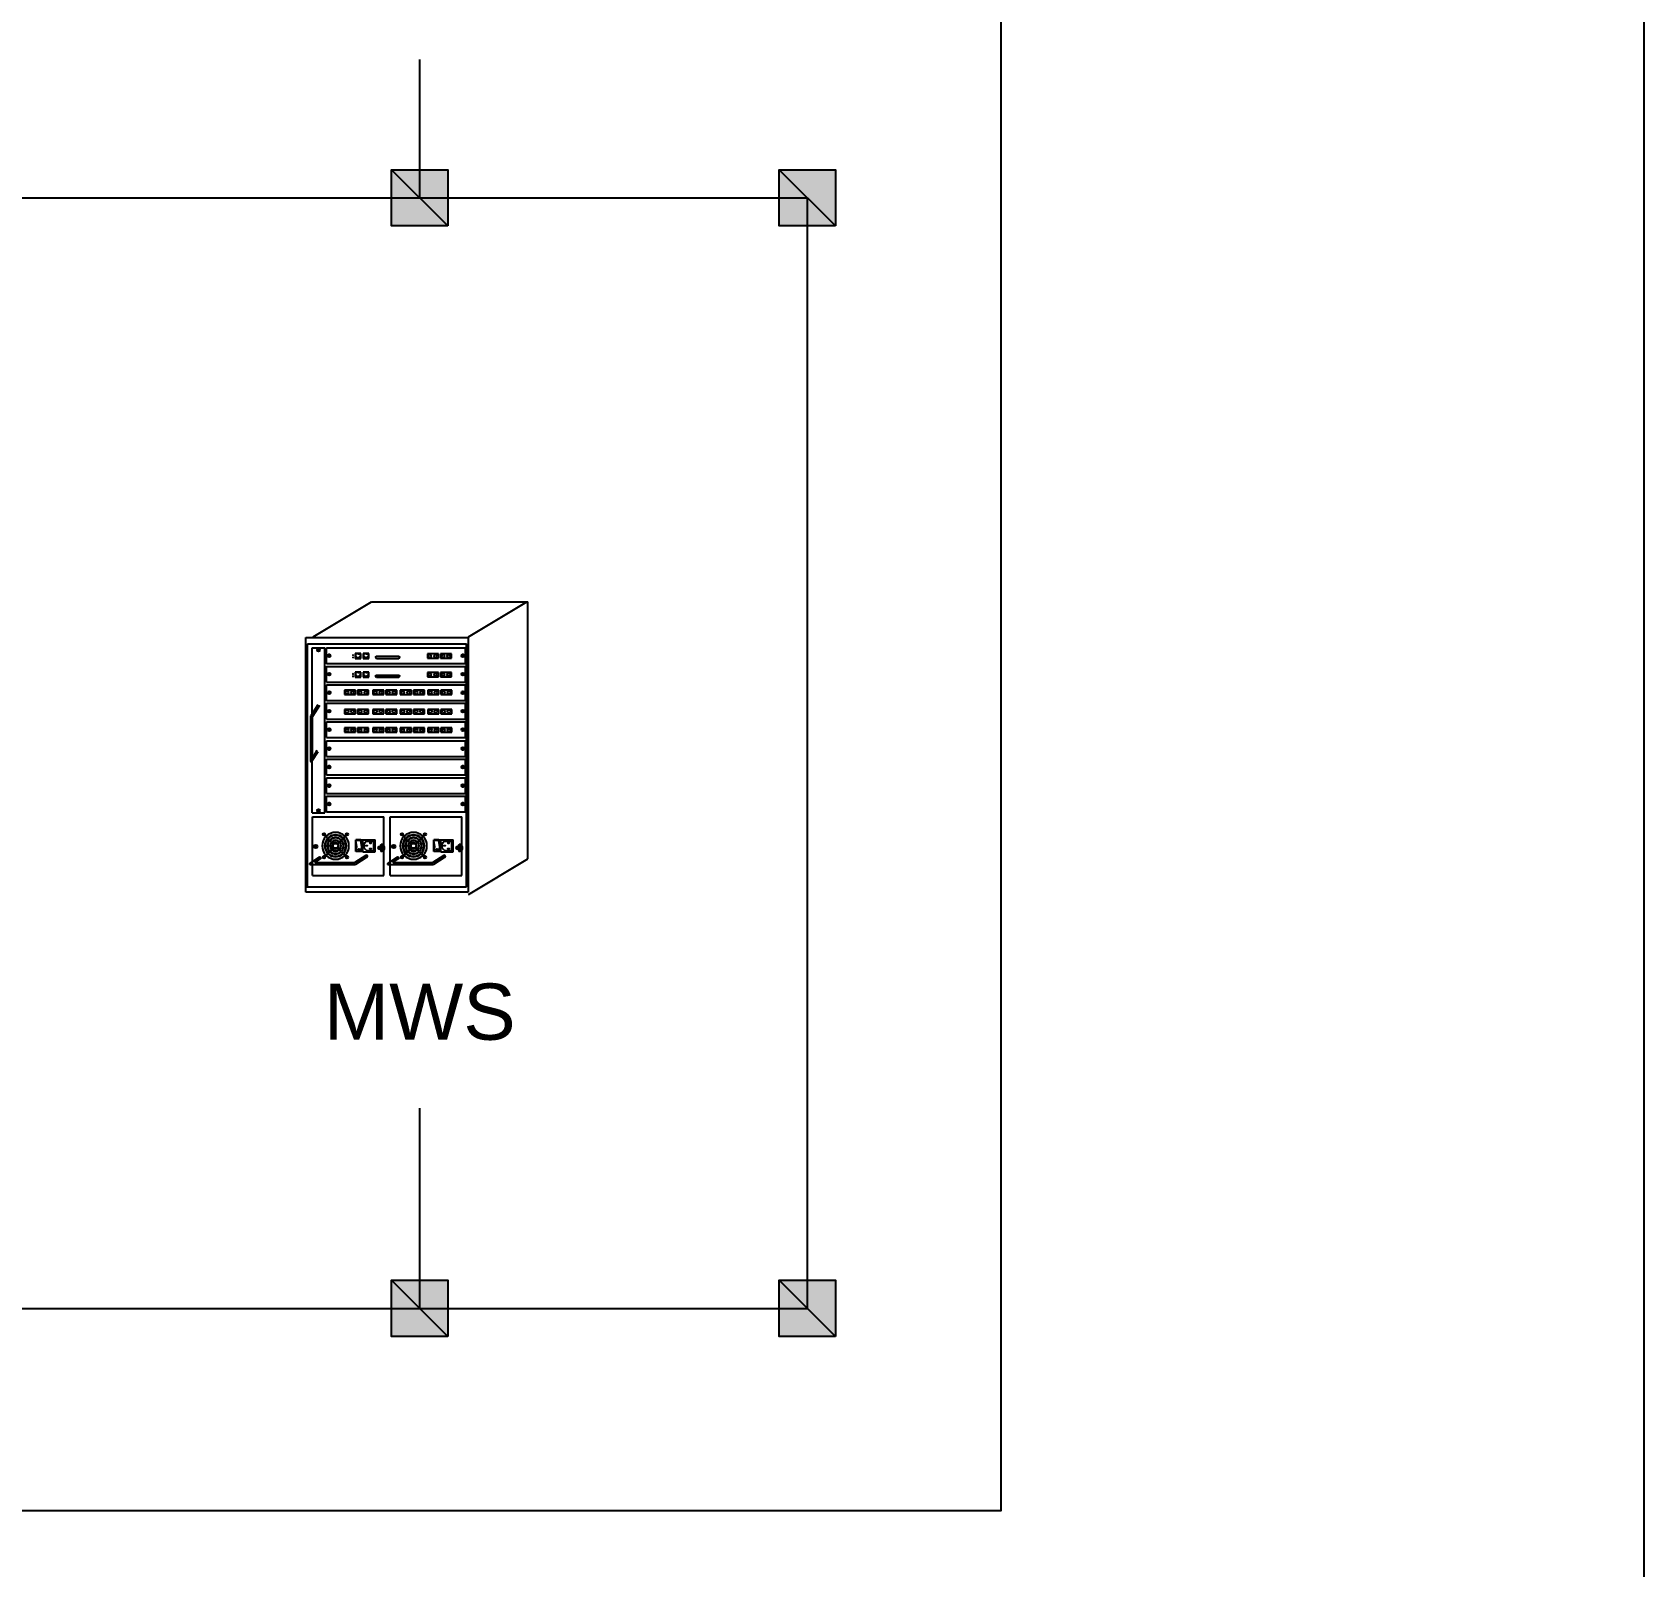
# Model space of a CAD drawing. Header units: millimetres. Extents: x 31 to 2374, y 557 to 2119.
# Drawn here: x 1943.6 to 2373.6, y 1391.3 to 1800.9 of the extents above; entities that cross this region are included whole.
import ezdxf

# ---------------------------------------------------------------- set-up
doc = ezdxf.new("R2010")
doc.units = ezdxf.units.MM
doc.header["$LTSCALE"] = 10
for name, color, linetype in [('TI-RAIL-GUID', 3, 'Continuous'), ('TT-SYMB', 4, 'Continuous'), ('TT-TEXT', 3, 'Continuous'), ('TX-PAPR', 2, 'Continuous')]:
    doc.layers.add(name, color=color, linetype=linetype)
doc.styles.get("Standard").update_dxf_attribs({"font": 'arial.ttf'})

# ---------------------------------------------------------------- blocks, each defined once
blk = doc.blocks.new('네모')
at = {"layer": 'TI-RAIL-GUID'}
blk.add_hatch(color=256, dxfattribs=at).paths.add_polyline_path([(24119.06, -1739.64), (24134.06, -1739.64), (24134.06, -1724.64), (24119.06, -1724.64)])
blk.add_lwpolyline([(24119.06, -1739.64), (24134.06, -1739.64), (24134.06, -1724.64), (24119.06, -1724.64)], close=True, dxfattribs=at)
at = {"layer": 'TI-RAIL-GUID', "flags": 128}
blk.add_lwpolyline([(24119.06, -1739.64), (24134.06, -1724.64)], dxfattribs=at)

msp = doc.modelspace()

# ---------------------------------------------------------------- linework, layer by layer
at = {"layer": 'TI-RAIL-GUID'}
msp.add_lwpolyline([(202.13, 1406.33), (2202.13, 1406.33), (2202.13, 1976.33), (202.13, 1976.33)], close=True, dxfattribs=at)
at = {"layer": 'TI-RAIL-GUID', "flags": 128}
for points in [[(1603.59, 1793.66), (1603.59, 1756.72), (2150.45, 1756.72)], [(2047, 1756.72), (2047, 1793.66)], [(1603.59, 1513.75), (1603.59, 1460.31), (2150.45, 1460.31), (2150.45, 1756.72)], [(2047, 1460.31), (2047, 1513.75)]]:
    msp.add_lwpolyline(points, dxfattribs=at)
at = {"layer": 'TT-SYMB'}
for p, q in [((2018.59, 1639.56), (2034.17, 1648.92)), ((2034.17, 1648.92), (2075.87, 1648.92)), ((2059.99, 1639.56), (2075.57, 1648.92)), ((2075.87, 1580.3), (2075.87, 1648.92)), ((2016.58, 1639.35), (2059.94, 1639.35)), ((2016.58, 1571.37), (2016.58, 1639.35)), ((2059.94, 1639.35), (2059.94, 1571.37)), ((2016.61, 1572.81), (2016.61, 1637.97)), ((2017.1, 1637.67), (2059.52, 1637.67)), ((2017.1, 1572.81), (2017.1, 1637.67)), ((2018.3, 1592.59), (2018.3, 1636.63)), ((2018.3, 1636.63), (2021.67, 1636.63)), ((2019.61, 1636.07), (2019.95, 1636.07)), ((2019.61, 1635.97), (2019.95, 1635.97)), ((2019.95, 1636.4), (2019.95, 1636.07)), ((2019.95, 1635.97), (2019.95, 1635.63)), ((2020.05, 1636.4), (2020.05, 1636.07)), ((2020.05, 1636.07), (2020.39, 1636.07)), ((2020.05, 1635.97), (2020.39, 1635.97)), ((2020.05, 1635.97), (2020.05, 1635.63)), ((2021.67, 1592.59), (2021.67, 1636.63)), ((2022.14, 1632.38), (2022.14, 1636.63)), ((2022.14, 1636.62), (2059.25, 1636.62)), ((2022.55, 1634.29), (2022.79, 1634.52)), ((2022.62, 1634.22), (2022.86, 1634.45)), ((2022.78, 1634.52), (2023.1, 1634.83)), ((2022.85, 1634.45), (2023.17, 1634.76)), ((2031.32, 1635.09), (2029.77, 1635.09)), ((2029.77, 1635.09), (2029.77, 1633.78)), ((2030.54, 1634.98), (2029.89, 1634.98)), ((2029.89, 1634.98), (2029.89, 1634.18)), ((2029.89, 1634.18), (2030.25, 1634.18)), ((2030.25, 1634.18), (2030.25, 1634.05)), ((2030.54, 1634.98), (2031.2, 1634.98)), ((2030.83, 1634.18), (2030.83, 1634.05)), ((2031.2, 1634.18), (2030.83, 1634.18)), ((2031.2, 1634.98), (2031.2, 1634.18)), ((2031.32, 1633.78), (2031.32, 1635.09)), ((2033.47, 1635.09), (2031.92, 1635.09)), ((2031.92, 1635.09), (2031.92, 1633.78)), ((2032.69, 1634.98), (2032.04, 1634.98)), ((2032.04, 1634.98), (2032.04, 1634.18)), ((2032.04, 1634.18), (2032.41, 1634.18)), ((2032.41, 1634.18), (2032.41, 1634.05)), ((2032.69, 1634.98), (2033.35, 1634.98)), ((2032.98, 1634.18), (2032.98, 1634.05)), ((2033.35, 1634.18), (2032.98, 1634.18)), ((2033.35, 1634.98), (2033.35, 1634.18)), ((2033.47, 1633.78), (2033.47, 1635.09)), ((2035.3, 1634.17), (2035.31, 1634.25)), ((2035.31, 1634.09), (2035.3, 1634.17)), ((2035.31, 1634.25), (2035.32, 1634.3)), ((2035.42, 1633.76), (2035.31, 1634.09)), ((2035.32, 1634.3), (2035.34, 1634.34)), ((2035.34, 1634.34), (2035.4, 1634.36)), ((2035.4, 1634.36), (2041.49, 1634.36)), ((2041.57, 1634.17), (2041.46, 1633.78)), ((2041.49, 1634.36), (2041.54, 1634.32)), ((2041.54, 1634.32), (2041.56, 1634.31)), ((2041.56, 1634.31), (2041.57, 1634.25)), ((2041.57, 1634.25), (2041.57, 1634.17)), ((2051.99, 1635.02), (2049.04, 1635.02)), ((2049.04, 1635.02), (2049.04, 1633.87)), ((2051.99, 1633.87), (2051.99, 1635.02)), ((2055.53, 1635.02), (2052.58, 1635.02)), ((2052.58, 1635.02), (2052.58, 1633.87)), ((2055.53, 1633.87), (2055.53, 1635.02)), ((2058.53, 1634.45), (2058.22, 1634.76)), ((2058.6, 1634.52), (2058.29, 1634.83)), ((2058.77, 1634.22), (2058.53, 1634.45)), ((2058.84, 1634.29), (2058.6, 1634.52)), ((2059.25, 1632.42), (2059.25, 1636.62)), ((2059.52, 1572.81), (2059.52, 1637.67)), ((2022.14, 1632.42), (2059.25, 1632.42)), ((2022.14, 1627.45), (2022.14, 1631.69)), ((2022.14, 1631.68), (2059.25, 1631.68)), ((2022.78, 1629.58), (2023.1, 1629.9)), ((2022.85, 1629.51), (2023.17, 1629.83)), ((2029.77, 1633.78), (2031.32, 1633.78)), ((2031.32, 1630.1), (2029.77, 1630.1)), ((2029.77, 1630.1), (2029.77, 1628.78)), ((2030.54, 1629.99), (2029.89, 1629.99)), ((2029.89, 1629.99), (2029.89, 1629.19)), ((2030.25, 1634.05), (2030.39, 1634.05)), ((2030.39, 1634.05), (2030.39, 1633.9)), ((2030.39, 1633.9), (2030.54, 1633.9)), ((2030.7, 1633.9), (2030.54, 1633.9)), ((2030.54, 1629.99), (2031.2, 1629.99)), ((2030.7, 1634.05), (2030.7, 1633.9)), ((2030.83, 1634.05), (2030.7, 1634.05)), ((2031.2, 1629.99), (2031.2, 1629.19)), ((2031.32, 1628.78), (2031.32, 1630.1)), ((2031.92, 1633.78), (2033.47, 1633.78)), ((2033.47, 1630.1), (2031.92, 1630.1)), ((2031.92, 1630.1), (2031.92, 1628.78)), ((2032.04, 1629.99), (2032.04, 1629.19)), ((2032.69, 1629.99), (2032.04, 1629.99)), ((2032.41, 1634.05), (2032.54, 1634.05)), ((2032.54, 1634.05), (2032.54, 1633.9)), ((2032.54, 1633.9), (2032.69, 1633.9)), ((2032.85, 1633.9), (2032.69, 1633.9)), ((2032.69, 1629.99), (2033.35, 1629.99)), ((2032.85, 1634.05), (2032.85, 1633.9)), ((2032.98, 1634.05), (2032.85, 1634.05)), ((2033.35, 1629.99), (2033.35, 1629.19)), ((2033.47, 1628.78), (2033.47, 1630.1)), ((2035.45, 1633.71), (2035.42, 1633.76)), ((2035.54, 1633.7), (2035.45, 1633.71)), ((2041.42, 1633.7), (2035.54, 1633.7)), ((2041.43, 1633.7), (2041.42, 1633.7)), ((2041.44, 1633.74), (2041.43, 1633.7)), ((2041.46, 1633.78), (2041.44, 1633.74)), ((2049.04, 1633.87), (2051.99, 1633.87)), ((2051.99, 1630.02), (2049.04, 1630.02)), ((2049.04, 1630.02), (2049.04, 1628.88)), ((2051.99, 1628.88), (2051.99, 1630.02)), ((2052.58, 1633.87), (2055.53, 1633.87)), ((2055.53, 1630.02), (2052.58, 1630.02)), ((2052.58, 1630.02), (2052.58, 1628.88)), ((2055.53, 1628.88), (2055.53, 1630.02)), ((2058.53, 1629.51), (2058.22, 1629.83)), ((2058.6, 1629.58), (2058.29, 1629.9)), ((2059.25, 1627.49), (2059.25, 1631.68)), ((2022.14, 1627.49), (2059.25, 1627.49)), ((2022.14, 1622.51), (2022.14, 1626.76)), ((2022.14, 1626.75), (2059.25, 1626.75)), ((2022.55, 1629.35), (2022.79, 1629.59)), ((2022.62, 1629.28), (2022.86, 1629.52)), ((2029.77, 1628.78), (2031.32, 1628.78)), ((2029.89, 1629.19), (2030.25, 1629.19)), ((2030.25, 1629.19), (2030.25, 1629.06)), ((2030.25, 1629.06), (2030.39, 1629.06)), ((2030.39, 1629.06), (2030.39, 1628.91)), ((2030.39, 1628.91), (2030.54, 1628.91)), ((2030.7, 1628.91), (2030.54, 1628.91)), ((2030.7, 1629.06), (2030.7, 1628.91)), ((2030.83, 1629.06), (2030.7, 1629.06)), ((2030.83, 1629.19), (2030.83, 1629.06)), ((2031.2, 1629.19), (2030.83, 1629.19)), ((2031.92, 1628.78), (2033.47, 1628.78)), ((2032.04, 1629.19), (2032.41, 1629.19)), ((2032.41, 1629.19), (2032.41, 1629.06)), ((2032.41, 1629.06), (2032.54, 1629.06)), ((2032.54, 1629.06), (2032.54, 1628.91)), ((2032.54, 1628.91), (2032.69, 1628.91)), ((2032.85, 1628.91), (2032.69, 1628.91)), ((2032.98, 1629.06), (2032.85, 1629.06)), ((2032.85, 1629.06), (2032.85, 1628.91)), ((2033.35, 1629.19), (2032.98, 1629.19)), ((2032.98, 1629.19), (2032.98, 1629.06)), ((2035.3, 1629.17), (2035.31, 1629.26)), ((2035.31, 1629.09), (2035.3, 1629.17)), ((2035.31, 1629.26), (2035.32, 1629.31)), ((2035.42, 1628.76), (2035.31, 1629.09)), ((2035.32, 1629.31), (2035.34, 1629.34)), ((2035.34, 1629.34), (2035.4, 1629.36)), ((2035.4, 1629.36), (2041.49, 1629.36)), ((2035.45, 1628.71), (2035.42, 1628.76)), ((2035.54, 1628.7), (2035.45, 1628.71)), ((2041.42, 1628.7), (2035.54, 1628.7)), ((2041.43, 1628.71), (2041.42, 1628.7)), ((2041.44, 1628.74), (2041.43, 1628.71)), ((2041.46, 1628.79), (2041.44, 1628.74)), ((2041.57, 1629.17), (2041.46, 1628.79)), ((2041.49, 1629.36), (2041.54, 1629.33)), ((2041.54, 1629.33), (2041.56, 1629.31)), ((2041.56, 1629.31), (2041.57, 1629.25)), ((2041.57, 1629.25), (2041.57, 1629.17)), ((2049.04, 1628.88), (2051.99, 1628.88)), ((2052.58, 1628.88), (2055.53, 1628.88)), ((2058.77, 1629.28), (2058.53, 1629.52)), ((2058.84, 1629.35), (2058.6, 1629.59)), ((2059.25, 1622.55), (2059.25, 1626.75)), ((2019.79, 1621.44), (2017.91, 1618.49)), ((2020.28, 1621.19), (2018.4, 1618.25)), ((2022.14, 1622.55), (2059.25, 1622.55)), ((2022.14, 1617.57), (2022.14, 1621.82)), ((2022.14, 1621.81), (2059.25, 1621.81)), ((2022.55, 1624.41), (2022.79, 1624.65)), ((2022.62, 1624.34), (2022.86, 1624.58)), ((2022.78, 1624.65), (2023.1, 1624.96)), ((2022.85, 1624.58), (2023.17, 1624.89)), ((2026.9, 1625.3), (2026.9, 1624.15)), ((2029.85, 1625.3), (2026.9, 1625.3)), ((2026.9, 1624.15), (2029.85, 1624.15)), ((2029.85, 1624.15), (2029.85, 1625.3)), ((2030.43, 1625.3), (2030.43, 1624.15)), ((2033.38, 1625.3), (2030.43, 1625.3)), ((2030.43, 1624.15), (2033.38, 1624.15)), ((2033.38, 1624.15), (2033.38, 1625.3)), ((2034.46, 1625.3), (2034.46, 1624.15)), ((2037.41, 1625.3), (2034.46, 1625.3)), ((2034.46, 1624.15), (2037.41, 1624.15)), ((2037.41, 1624.15), (2037.41, 1625.3)), ((2037.99, 1625.3), (2037.99, 1624.15)), ((2040.94, 1625.3), (2037.99, 1625.3)), ((2037.99, 1624.15), (2040.94, 1624.15)), ((2040.94, 1624.15), (2040.94, 1625.3)), ((2041.82, 1625.3), (2041.82, 1624.15)), ((2044.77, 1625.3), (2041.82, 1625.3)), ((2041.82, 1624.15), (2044.77, 1624.15)), ((2044.77, 1624.15), (2044.77, 1625.3)), ((2045.35, 1625.3), (2045.35, 1624.15)), ((2048.3, 1625.3), (2045.35, 1625.3)), ((2045.35, 1624.15), (2048.3, 1624.15)), ((2048.3, 1624.15), (2048.3, 1625.3)), ((2052.08, 1625.3), (2049.14, 1625.3)), ((2049.14, 1625.3), (2049.14, 1624.15)), ((2049.14, 1624.15), (2052.08, 1624.15)), ((2052.08, 1624.15), (2052.08, 1625.3)), ((2055.61, 1625.3), (2052.67, 1625.3)), ((2052.67, 1625.3), (2052.67, 1624.15)), ((2052.67, 1624.15), (2055.61, 1624.15)), ((2055.61, 1624.15), (2055.61, 1625.3)), ((2058.53, 1624.58), (2058.22, 1624.89)), ((2058.6, 1624.65), (2058.29, 1624.96)), ((2058.77, 1624.34), (2058.53, 1624.58)), ((2058.84, 1624.41), (2058.6, 1624.65)), ((2059.25, 1617.61), (2059.25, 1621.81)), ((2017.91, 1606.3), (2017.91, 1618.49)), ((2018.4, 1607.8), (2018.4, 1618.25)), ((2022.14, 1617.61), (2059.25, 1617.61)), ((2022.14, 1612.64), (2022.14, 1616.89)), ((2022.14, 1616.88), (2059.25, 1616.88)), ((2022.55, 1619.48), (2022.79, 1619.72)), ((2022.62, 1619.41), (2022.86, 1619.65)), ((2022.78, 1619.71), (2023.1, 1620.03)), ((2022.85, 1619.64), (2023.17, 1619.96)), ((2026.9, 1620.19), (2026.9, 1619.04)), ((2029.85, 1620.19), (2026.9, 1620.19)), ((2026.9, 1619.04), (2029.85, 1619.04)), ((2029.85, 1619.04), (2029.85, 1620.19)), ((2030.43, 1620.19), (2030.43, 1619.04)), ((2033.38, 1620.19), (2030.43, 1620.19)), ((2030.43, 1619.04), (2033.38, 1619.04)), ((2033.38, 1619.04), (2033.38, 1620.19)), ((2037.41, 1620.19), (2034.46, 1620.19)), ((2034.46, 1620.19), (2034.46, 1619.04)), ((2034.46, 1619.04), (2037.41, 1619.04)), ((2037.41, 1619.04), (2037.41, 1620.19)), ((2040.94, 1620.19), (2037.99, 1620.19)), ((2037.99, 1620.19), (2037.99, 1619.04)), ((2037.99, 1619.04), (2040.94, 1619.04)), ((2040.94, 1619.04), (2040.94, 1620.19)), ((2041.82, 1620.19), (2041.82, 1619.04)), ((2044.77, 1620.19), (2041.82, 1620.19)), ((2041.82, 1619.04), (2044.77, 1619.04)), ((2044.77, 1619.04), (2044.77, 1620.19)), ((2048.3, 1620.19), (2045.35, 1620.19)), ((2045.35, 1620.19), (2045.35, 1619.04)), ((2045.35, 1619.04), (2048.3, 1619.04)), ((2048.3, 1619.04), (2048.3, 1620.19)), ((2052.08, 1620.19), (2049.14, 1620.19)), ((2049.14, 1620.19), (2049.14, 1619.04)), ((2049.14, 1619.04), (2052.08, 1619.04)), ((2052.08, 1619.04), (2052.08, 1620.19)), ((2055.61, 1620.19), (2052.67, 1620.19)), ((2052.67, 1620.19), (2052.67, 1619.04)), ((2052.67, 1619.04), (2055.61, 1619.04)), ((2055.61, 1619.04), (2055.61, 1620.19)), ((2058.53, 1619.64), (2058.22, 1619.96)), ((2058.6, 1619.71), (2058.29, 1620.03)), ((2058.77, 1619.41), (2058.53, 1619.65)), ((2058.84, 1619.48), (2058.6, 1619.72)), ((2059.25, 1612.68), (2059.25, 1616.88)), ((2022.14, 1612.68), (2059.25, 1612.68)), ((2022.55, 1614.54), (2022.79, 1614.78)), ((2022.62, 1614.47), (2022.86, 1614.71)), ((2022.78, 1614.78), (2023.1, 1615.09)), ((2022.85, 1614.71), (2023.17, 1615.02)), ((2026.9, 1615.25), (2026.9, 1614.1)), ((2029.85, 1615.25), (2026.9, 1615.25)), ((2026.9, 1614.1), (2029.85, 1614.1)), ((2029.85, 1614.1), (2029.85, 1615.25)), ((2030.43, 1615.25), (2030.43, 1614.1)), ((2033.38, 1615.25), (2030.43, 1615.25)), ((2030.43, 1614.1), (2033.38, 1614.1)), ((2033.38, 1614.1), (2033.38, 1615.25)), ((2037.41, 1615.25), (2034.46, 1615.25)), ((2034.46, 1615.25), (2034.46, 1614.1)), ((2034.46, 1614.1), (2037.41, 1614.1)), ((2037.41, 1614.1), (2037.41, 1615.25)), ((2040.94, 1615.25), (2037.99, 1615.25)), ((2037.99, 1615.25), (2037.99, 1614.1)), ((2037.99, 1614.1), (2040.94, 1614.1)), ((2040.94, 1614.1), (2040.94, 1615.25)), ((2041.82, 1615.25), (2041.82, 1614.1)), ((2044.77, 1615.25), (2041.82, 1615.25)), ((2041.82, 1614.1), (2044.77, 1614.1)), ((2044.77, 1614.1), (2044.77, 1615.25)), ((2045.35, 1615.25), (2045.35, 1614.1)), ((2048.3, 1615.25), (2045.35, 1615.25)), ((2045.35, 1614.1), (2048.3, 1614.1)), ((2048.3, 1614.1), (2048.3, 1615.25)), ((2052.08, 1615.25), (2049.14, 1615.25)), ((2049.14, 1615.25), (2049.14, 1614.1)), ((2049.14, 1614.1), (2052.08, 1614.1)), ((2052.08, 1614.1), (2052.08, 1615.25)), ((2055.61, 1615.25), (2052.67, 1615.25)), ((2052.67, 1615.25), (2052.67, 1614.1)), ((2052.67, 1614.1), (2055.61, 1614.1)), ((2055.61, 1614.1), (2055.61, 1615.25)), ((2058.53, 1614.71), (2058.22, 1615.02)), ((2058.6, 1614.78), (2058.29, 1615.09)), ((2058.77, 1614.47), (2058.53, 1614.71)), ((2058.84, 1614.54), (2058.6, 1614.78)), ((2019.79, 1608.84), (2018.13, 1606.24)), ((2019.59, 1609.26), (2018.62, 1607.74)), ((2022.14, 1607.58), (2022.14, 1611.83)), ((2022.14, 1611.82), (2059.25, 1611.82)), ((2022.55, 1609.49), (2022.79, 1609.73)), ((2022.62, 1609.42), (2022.86, 1609.66)), ((2022.78, 1609.72), (2023.1, 1610.03)), ((2022.85, 1609.65), (2023.17, 1609.96)), ((2058.53, 1609.65), (2058.22, 1609.96)), ((2058.6, 1609.72), (2058.29, 1610.03)), ((2058.77, 1609.42), (2058.53, 1609.66)), ((2058.84, 1609.49), (2058.6, 1609.73)), ((2059.25, 1607.62), (2059.25, 1611.82)), ((2022.14, 1607.62), (2059.25, 1607.62)), ((2022.14, 1602.65), (2022.14, 1606.9)), ((2022.14, 1606.89), (2059.25, 1606.89)), ((2022.55, 1604.55), (2022.79, 1604.79)), ((2022.62, 1604.48), (2022.86, 1604.72)), ((2022.78, 1604.79), (2023.1, 1605.1)), ((2022.85, 1604.72), (2023.17, 1605.03)), ((2058.53, 1604.72), (2058.22, 1605.03)), ((2058.6, 1604.79), (2058.29, 1605.1)), ((2058.77, 1604.48), (2058.53, 1604.72)), ((2058.84, 1604.55), (2058.6, 1604.79)), ((2059.25, 1602.69), (2059.25, 1606.89)), ((2022.14, 1602.69), (2059.25, 1602.69)), ((2022.14, 1597.71), (2022.14, 1601.96)), ((2022.14, 1601.95), (2059.25, 1601.95)), ((2022.55, 1599.62), (2022.79, 1599.85)), ((2022.62, 1599.54), (2022.86, 1599.78)), ((2022.78, 1599.85), (2023.1, 1600.16)), ((2022.85, 1599.78), (2023.17, 1600.09)), ((2058.53, 1599.78), (2058.22, 1600.09)), ((2058.6, 1599.85), (2058.29, 1600.16)), ((2058.77, 1599.54), (2058.53, 1599.78)), ((2058.84, 1599.62), (2058.6, 1599.85)), ((2059.25, 1597.75), (2059.25, 1601.95)), ((2022.14, 1597.75), (2059.25, 1597.75)), ((2022.14, 1592.77), (2022.14, 1597.02)), ((2022.14, 1597.01), (2059.25, 1597.01)), ((2059.25, 1592.81), (2059.25, 1597.01)), ((2018.3, 1592.59), (2021.67, 1592.59)), ((2018.36, 1575.82), (2018.36, 1591.54)), ((2018.36, 1591.54), (2037.43, 1591.54)), ((2019.61, 1593.26), (2019.95, 1593.26)), ((2019.61, 1593.16), (2019.95, 1593.16)), ((2019.95, 1593.26), (2019.95, 1593.6)), ((2019.95, 1592.82), (2019.95, 1593.16)), ((2020.05, 1593.26), (2020.05, 1593.6)), ((2020.05, 1593.26), (2020.39, 1593.26)), ((2020.05, 1592.82), (2020.05, 1593.16)), ((2020.05, 1593.16), (2020.39, 1593.16)), ((2022.14, 1592.81), (2059.25, 1592.81)), ((2022.55, 1594.68), (2022.79, 1594.92)), ((2022.62, 1594.61), (2022.86, 1594.85)), ((2022.78, 1594.91), (2023.1, 1595.23)), ((2022.85, 1594.84), (2023.17, 1595.16)), ((2037.43, 1575.82), (2037.43, 1591.54)), ((2039.16, 1591.54), (2058.24, 1591.54)), ((2039.16, 1575.82), (2039.16, 1591.54)), ((2058.53, 1594.84), (2058.22, 1595.16)), ((2058.24, 1575.82), (2058.24, 1591.54)), ((2058.6, 1594.91), (2058.29, 1595.23)), ((2058.77, 1594.61), (2058.53, 1594.85)), ((2058.84, 1594.68), (2058.6, 1594.92)), ((2019.26, 1583.52), (2018.89, 1583.89)), ((2019.35, 1583.6), (2018.97, 1583.98)), ((2019.54, 1583.23), (2019.26, 1583.52)), ((2019.63, 1583.32), (2019.34, 1583.6)), ((2022.44, 1585.8), (2021.78, 1586.46)), ((2022.53, 1585.88), (2021.86, 1586.55)), ((2022.95, 1585.29), (2022.53, 1585.71)), ((2023.03, 1585.37), (2022.61, 1585.8)), ((2023.46, 1584.78), (2023.03, 1585.21)), ((2023.46, 1582.76), (2023.03, 1582.34)), ((2023.54, 1584.87), (2023.12, 1585.29)), ((2023.54, 1582.68), (2023.12, 1582.26)), ((2023.96, 1584.28), (2023.54, 1584.7)), ((2023.96, 1583.27), (2023.54, 1582.85)), ((2024.05, 1584.36), (2023.63, 1584.78)), ((2024.05, 1583.19), (2023.63, 1582.76)), ((2025.06, 1584.36), (2025.48, 1584.78)), ((2025.06, 1583.19), (2025.48, 1582.76)), ((2025.14, 1584.28), (2025.56, 1584.7)), ((2025.14, 1583.27), (2025.56, 1582.85)), ((2025.56, 1584.87), (2025.98, 1585.29)), ((2025.56, 1582.68), (2025.98, 1582.26)), ((2025.65, 1584.78), (2026.07, 1585.21)), ((2025.65, 1582.76), (2026.07, 1582.34)), ((2026.07, 1585.37), (2026.49, 1585.8)), ((2026.15, 1585.29), (2026.57, 1585.71)), ((2026.57, 1585.88), (2027.33, 1586.63)), ((2026.66, 1585.8), (2027.41, 1586.55)), ((2029.93, 1582.28), (2029.93, 1585.41)), ((2029.93, 1585.41), (2031.83, 1585.41)), ((2031.33, 1585.33), (2029.93, 1585.33)), ((2031.2, 1585.23), (2029.93, 1585.23)), ((2030.23, 1583.55), (2029.93, 1585.23)), ((2030.03, 1582.28), (2030.23, 1583.55)), ((2031.59, 1583.61), (2031.32, 1585.13)), ((2031.4, 1582.28), (2031.59, 1583.49)), ((2031.73, 1583.63), (2031.44, 1585.24)), ((2031.54, 1582.28), (2031.73, 1583.47)), ((2031.83, 1585.41), (2035.12, 1585.41)), ((2031.83, 1582.19), (2031.83, 1585.41)), ((2032.18, 1583.24), (2032.18, 1584.36)), ((2032.25, 1584.52), (2032.71, 1584.98)), ((2032.71, 1582.62), (2032.25, 1583.07)), ((2032.65, 1583.76), (2032.65, 1583.84)), ((2032.66, 1583.85), (2033, 1583.85)), ((2033, 1583.75), (2032.66, 1583.75)), ((2032.88, 1585.05), (2034.53, 1585.05)), ((2032.88, 1582.55), (2034.53, 1582.55)), ((2033.02, 1583.84), (2033.02, 1583.76)), ((2033.68, 1584.6), (2033.68, 1584.52)), ((2033.68, 1582.99), (2033.68, 1583.08)), ((2034.03, 1584.62), (2033.69, 1584.62)), ((2033.69, 1584.51), (2034.03, 1584.51)), ((2033.69, 1583.09), (2034.03, 1583.09)), ((2034.03, 1582.98), (2033.69, 1582.98)), ((2034.05, 1584.52), (2034.05, 1584.6)), ((2034.05, 1583.08), (2034.05, 1582.99)), ((2034.77, 1582.79), (2034.77, 1584.81)), ((2035.12, 1582.19), (2035.12, 1585.41)), ((2036.42, 1583.15), (2036.04, 1583.52)), ((2036.5, 1583.23), (2036.13, 1583.61)), ((2036.7, 1582.87), (2036.41, 1583.15)), ((2036.78, 1582.95), (2036.5, 1583.24)), ((2036.61, 1583.9), (2036.76, 1584.15)), ((2036.61, 1583.66), (2036.61, 1583.9)), ((2036.61, 1582.82), (2036.61, 1582.57)), ((2036.61, 1582.57), (2036.65, 1582.28)), ((2040.07, 1583.52), (2039.69, 1583.89)), ((2040.15, 1583.6), (2039.78, 1583.98)), ((2040.35, 1583.23), (2040.06, 1583.52)), ((2040.44, 1583.32), (2040.15, 1583.6)), ((2043.25, 1585.8), (2042.59, 1586.46)), ((2043.34, 1585.88), (2042.67, 1586.55)), ((2043.76, 1585.29), (2043.34, 1585.71)), ((2043.84, 1585.37), (2043.42, 1585.8)), ((2044.26, 1584.78), (2043.84, 1585.21)), ((2044.26, 1582.76), (2043.84, 1582.34)), ((2044.35, 1584.87), (2043.93, 1585.29)), ((2044.35, 1582.68), (2043.93, 1582.26)), ((2044.77, 1584.28), (2044.35, 1584.7)), ((2044.77, 1583.27), (2044.35, 1582.85)), ((2044.85, 1584.36), (2044.43, 1584.78)), ((2044.85, 1583.19), (2044.43, 1582.76)), ((2045.86, 1584.36), (2046.29, 1584.78)), ((2045.86, 1583.19), (2046.29, 1582.76)), ((2045.95, 1584.28), (2046.37, 1584.7)), ((2045.95, 1583.27), (2046.37, 1582.85)), ((2046.37, 1584.87), (2046.79, 1585.29)), ((2046.37, 1582.68), (2046.79, 1582.26)), ((2046.45, 1584.78), (2046.88, 1585.21)), ((2046.45, 1582.76), (2046.88, 1582.34)), ((2046.88, 1585.37), (2047.3, 1585.8)), ((2046.96, 1585.29), (2047.38, 1585.71)), ((2047.38, 1585.88), (2048.13, 1586.63)), ((2047.47, 1585.8), (2048.22, 1586.55)), ((2050.74, 1585.41), (2052.63, 1585.41)), ((2050.74, 1582.28), (2050.74, 1585.41)), ((2052.13, 1585.33), (2050.74, 1585.33)), ((2052.01, 1585.23), (2050.74, 1585.23)), ((2051.04, 1583.55), (2050.74, 1585.23)), ((2050.84, 1582.28), (2051.04, 1583.55)), ((2052.4, 1583.61), (2052.12, 1585.13)), ((2052.21, 1582.28), (2052.4, 1583.49)), ((2052.54, 1583.63), (2052.25, 1585.24)), ((2052.35, 1582.28), (2052.54, 1583.47)), ((2052.63, 1585.41), (2055.93, 1585.41)), ((2052.63, 1582.19), (2052.63, 1585.41)), ((2052.99, 1583.24), (2052.99, 1584.36)), ((2053.06, 1584.52), (2053.52, 1584.98)), ((2053.52, 1582.62), (2053.06, 1583.07)), ((2053.46, 1583.76), (2053.46, 1583.84)), ((2053.47, 1583.85), (2053.81, 1583.85)), ((2053.81, 1583.75), (2053.47, 1583.75)), ((2053.69, 1585.05), (2055.33, 1585.05)), ((2053.69, 1582.55), (2055.33, 1582.55)), ((2053.82, 1583.84), (2053.82, 1583.76)), ((2054.49, 1584.6), (2054.49, 1584.52)), ((2054.49, 1582.99), (2054.49, 1583.08)), ((2054.84, 1584.62), (2054.5, 1584.62)), ((2054.5, 1584.51), (2054.84, 1584.51)), ((2054.5, 1583.09), (2054.84, 1583.09)), ((2054.84, 1582.98), (2054.5, 1582.98)), ((2054.85, 1584.52), (2054.85, 1584.6)), ((2054.85, 1583.08), (2054.85, 1582.99)), ((2055.57, 1582.79), (2055.57, 1584.81)), ((2055.93, 1582.19), (2055.93, 1585.41)), ((2057.22, 1583.15), (2056.85, 1583.52)), ((2057.31, 1583.23), (2056.93, 1583.61)), ((2057.51, 1582.87), (2057.22, 1583.15)), ((2057.59, 1582.95), (2057.3, 1583.24)), ((2057.41, 1583.9), (2057.56, 1584.15)), ((2057.41, 1583.66), (2057.41, 1583.9)), ((2057.41, 1582.82), (2057.41, 1582.57)), ((2057.41, 1582.57), (2057.46, 1582.28)), ((2020.26, 1580.7), (2017.66, 1579.04)), ((2017.73, 1578.82), (2029.91, 1578.82)), ((2020.68, 1580.5), (2019.16, 1579.53)), ((2019.22, 1579.31), (2029.67, 1579.31)), ((2022.44, 1581.75), (2021.69, 1581)), ((2022.53, 1581.67), (2021.78, 1580.91)), ((2022.95, 1582.26), (2022.53, 1581.84)), ((2023.03, 1582.17), (2022.61, 1581.75)), ((2026.07, 1582.17), (2026.49, 1581.75)), ((2026.15, 1582.26), (2026.57, 1581.84)), ((2026.57, 1581.67), (2027.33, 1580.91)), ((2026.66, 1581.75), (2027.41, 1580.99)), ((2032.61, 1581.19), (2029.67, 1579.31)), ((2032.86, 1580.7), (2029.91, 1578.82)), ((2031.82, 1582.28), (2029.93, 1582.28)), ((2031.83, 1582.19), (2035.12, 1582.19)), ((2041.07, 1580.7), (2038.47, 1579.04)), ((2038.53, 1578.82), (2050.72, 1578.82)), ((2041.49, 1580.5), (2039.96, 1579.53)), ((2040.03, 1579.31), (2050.48, 1579.31)), ((2043.25, 1581.75), (2042.5, 1581)), ((2043.34, 1581.67), (2042.58, 1580.91)), ((2043.76, 1582.26), (2043.34, 1581.84)), ((2043.84, 1582.17), (2043.42, 1581.75)), ((2046.88, 1582.17), (2047.3, 1581.75)), ((2046.96, 1582.26), (2047.38, 1581.84)), ((2047.38, 1581.67), (2048.14, 1580.91)), ((2047.47, 1581.75), (2048.22, 1580.99)), ((2053.42, 1581.19), (2050.48, 1579.31)), ((2053.67, 1580.7), (2050.72, 1578.82)), ((2052.63, 1582.28), (2050.74, 1582.28)), ((2052.63, 1582.19), (2055.93, 1582.19)), ((2059.99, 1570.78), (2075.87, 1580.3)), ((2018.36, 1575.82), (2037.43, 1575.82)), ((2039.16, 1575.82), (2058.24, 1575.82)), ((2059.94, 1571.37), (2016.58, 1571.37)), ((2016.61, 1572.81), (2059.52, 1572.81))]:
    msp.add_line(p, q, dxfattribs=at)
for centre, radius in [((2020, 1636.02), 0.387), ((2022.86, 1634.52), 0.387), ((2049.74, 1634.41), 0.387), ((2051.19, 1634.41), 0.387), ((2053.28, 1634.41), 0.387), ((2054.73, 1634.41), 0.387), ((2058.53, 1634.52), 0.387), ((2022.86, 1629.59), 0.387), ((2049.74, 1629.41), 0.387), ((2051.19, 1629.41), 0.387), ((2053.28, 1629.41), 0.387), ((2054.73, 1629.41), 0.387), ((2058.53, 1629.59), 0.387), ((2022.86, 1624.65), 0.387), ((2027.6, 1624.68), 0.387), ((2029.06, 1624.68), 0.387), ((2031.13, 1624.68), 0.387), ((2032.59, 1624.68), 0.387), ((2035.16, 1624.68), 0.387), ((2036.62, 1624.68), 0.387), ((2038.69, 1624.68), 0.387), ((2040.15, 1624.68), 0.387), ((2042.52, 1624.68), 0.387), ((2043.98, 1624.68), 0.387), ((2046.05, 1624.68), 0.387), ((2047.51, 1624.68), 0.387), ((2049.84, 1624.68), 0.387), ((2051.29, 1624.68), 0.387), ((2053.37, 1624.68), 0.387), ((2054.82, 1624.68), 0.387), ((2058.53, 1624.65), 0.387), ((2022.86, 1619.72), 0.387), ((2027.6, 1619.58), 0.387), ((2029.06, 1619.58), 0.387), ((2031.13, 1619.58), 0.387), ((2032.59, 1619.58), 0.387), ((2035.16, 1619.58), 0.387), ((2036.62, 1619.58), 0.387), ((2038.69, 1619.58), 0.387), ((2040.15, 1619.58), 0.387), ((2042.52, 1619.58), 0.387), ((2043.98, 1619.58), 0.387), ((2046.05, 1619.58), 0.387), ((2047.51, 1619.58), 0.387), ((2049.84, 1619.58), 0.387), ((2051.29, 1619.58), 0.387), ((2053.37, 1619.58), 0.387), ((2054.82, 1619.58), 0.387), ((2058.53, 1619.72), 0.387), ((2022.86, 1614.78), 0.387), ((2027.6, 1614.64), 0.387), ((2029.06, 1614.64), 0.387), ((2031.13, 1614.64), 0.387), ((2032.59, 1614.64), 0.387), ((2035.16, 1614.64), 0.387), ((2036.62, 1614.64), 0.387), ((2038.69, 1614.64), 0.387), ((2040.15, 1614.64), 0.387), ((2042.52, 1614.64), 0.387), ((2043.98, 1614.64), 0.387), ((2046.05, 1614.64), 0.387), ((2047.51, 1614.64), 0.387), ((2049.84, 1614.64), 0.387), ((2051.29, 1614.64), 0.387), ((2053.37, 1614.64), 0.387), ((2054.82, 1614.64), 0.387), ((2058.53, 1614.78), 0.387), ((2022.86, 1609.73), 0.387), ((2058.53, 1609.73), 0.387), ((2022.86, 1604.79), 0.387), ((2058.53, 1604.79), 0.387), ((2022.86, 1599.85), 0.387), ((2058.53, 1599.85), 0.387), ((2020, 1593.21), 0.387), ((2022.86, 1594.92), 0.387), ((2058.53, 1594.92), 0.387), ((2021.5, 1586.82), 0.325), ((2027.6, 1586.82), 0.325), ((2042.31, 1586.82), 0.325), ((2048.41, 1586.82), 0.325), ((2019.26, 1583.6), 0.465), ((2024.55, 1583.77), 0.656), ((2030.78, 1582.79), 0.165), ((2036.41, 1583.24), 0.465), ((2040.06, 1583.6), 0.465), ((2045.36, 1583.77), 0.656), ((2051.59, 1582.79), 0.165), ((2057.22, 1583.24), 0.465), ((2021.5, 1580.73), 0.325), ((2027.6, 1580.73), 0.325), ((2042.31, 1580.73), 0.325), ((2048.41, 1580.73), 0.325)]:
    msp.add_circle(centre, radius, dxfattribs=at)
for centre, radius, start, end in [((2029.2, 1634.65), 0.0431, 90, 270), ((2029.2, 1634.03), 0.0431, 90, 270), ((2029.2, 1634.65), 0.0431, 270, 90), ((2029.2, 1634.03), 0.0431, 270, 90), ((2029.2, 1629.65), 0.0431, 90, 270), ((2029.2, 1629.04), 0.0431, 90, 270), ((2029.2, 1629.65), 0.0431, 270, 90), ((2029.2, 1629.04), 0.0431, 270, 90), ((2018.03, 1606.3), 0.119, 180, 327.4435), ((2018.52, 1607.8), 0.119, 180, 327.4435), ((2021.5, 1586.82), 0.179, 135, 315), ((2021.5, 1586.82), 0.179, 315, 135), ((2024.55, 1583.77), 3.58, 45.955, 134.045), ((2027.6, 1586.82), 0.179, 45, 225), ((2027.6, 1586.82), 0.179, 225, 45), ((2042.31, 1586.82), 0.179, 135, 315), ((2042.31, 1586.82), 0.179, 315, 135), ((2045.36, 1583.77), 3.58, 45.955, 134.045), ((2048.41, 1586.82), 0.179, 45, 225), ((2048.41, 1586.82), 0.179, 225, 45), ((2024.55, 1583.77), 3.58, 135.955, 224.045), ((2024.55, 1583.77), 2.92, 136.1694, 223.8306), ((2024.55, 1583.77), 2.8, 136.2192, 223.7808), ((2024.55, 1583.77), 2.21, 136.5487, 223.4513), ((2024.55, 1583.77), 2.09, 136.6372, 223.3628), ((2024.55, 1583.77), 2.92, 46.1694, 133.8306), ((2024.55, 1583.77), 2.8, 46.2192, 133.7808), ((2024.55, 1583.77), 2.21, 46.5487, 133.4513), ((2024.55, 1583.77), 1.49, 137.2924, 222.7076), ((2024.55, 1583.77), 2.09, 46.6372, 133.3628), ((2024.55, 1583.77), 1.37, 137.4919, 222.5081), ((2024.55, 1583.77), 1.49, 47.2924, 132.7076), ((2024.55, 1583.77), 1.49, 227.2924, 312.7076), ((2024.55, 1583.77), 1.37, 47.4919, 132.5081), ((2024.55, 1583.77), 1.37, 227.4919, 312.5081), ((2024.55, 1583.77), 0.775, 139.4117, 220.5883), ((2024.55, 1583.77), 0.775, 49.4117, 130.5883), ((2024.55, 1583.77), 0.775, 229.4117, 310.5883), ((2024.55, 1583.77), 0.775, 319.4117, 40.5883), ((2024.55, 1583.77), 1.37, 317.4919, 42.5081), ((2024.55, 1583.77), 1.49, 317.2924, 42.7076), ((2024.55, 1583.77), 2.09, 316.6372, 43.3628), ((2024.55, 1583.77), 2.21, 316.5487, 43.4513), ((2024.55, 1583.77), 2.8, 316.2192, 43.7808), ((2024.55, 1583.77), 2.92, 316.1694, 43.8306), ((2024.55, 1583.77), 3.58, 315.955, 44.045), ((2030.22, 1583.55), 0.0119, 350.9433, 10.2107), ((2031.2, 1585.11), 0.119, 10.2107, 90), ((2031.33, 1585.21), 0.119, 10.2107, 90), ((2031.24, 1583.55), 0.358, 350.9433, 10.2107), ((2031.26, 1583.54), 0.477, 350.9433, 10.2107), ((2032.42, 1584.36), 0.238, 135, 180), ((2032.42, 1583.24), 0.238, 180, 225), ((2032.66, 1583.84), 0.0119, 90, 180), ((2032.66, 1583.76), 0.0119, 180, 270), ((2032.88, 1584.81), 0.238, 90, 135), ((2032.88, 1582.79), 0.238, 225, 270), ((2033, 1583.84), 0.0119, 0, 90), ((2033, 1583.76), 0.0119, 270, 0), ((2033.69, 1584.6), 0.0119, 90, 180), ((2033.69, 1584.52), 0.0119, 180, 270), ((2033.69, 1583.08), 0.0119, 90, 180), ((2033.69, 1582.99), 0.0119, 180, 270), ((2034.03, 1584.6), 0.0119, 0, 90), ((2034.03, 1584.52), 0.0119, 270, 0), ((2034.03, 1583.08), 0.0119, 0, 90), ((2034.03, 1582.99), 0.0119, 270, 0), ((2034.53, 1584.81), 0.238, 0, 90), ((2034.53, 1582.79), 0.238, 270, 0), ((2036.73, 1583.24), 0.677, 259.6469, 100.1224), ((2036.73, 1583.24), 0.439, 253.9, 106.1), ((2036.73, 1583.24), 0.916, 264.5915, 88.2949), ((2045.36, 1583.77), 3.58, 135.955, 224.045), ((2045.36, 1583.77), 2.92, 136.1694, 223.8306), ((2045.36, 1583.77), 2.8, 136.2192, 223.7808), ((2045.36, 1583.77), 2.21, 136.5487, 223.4513), ((2045.36, 1583.77), 2.09, 136.6372, 223.3628), ((2045.36, 1583.77), 2.92, 46.1694, 133.8306), ((2045.36, 1583.77), 2.8, 46.2192, 133.7808), ((2045.36, 1583.77), 2.21, 46.5487, 133.4513), ((2045.36, 1583.77), 1.49, 137.2924, 222.7076), ((2045.36, 1583.77), 2.09, 46.6372, 133.3628), ((2045.36, 1583.77), 1.37, 137.4919, 222.5081), ((2045.36, 1583.77), 1.49, 47.2924, 132.7076), ((2045.36, 1583.77), 1.49, 227.2924, 312.7076), ((2045.36, 1583.77), 1.37, 47.4919, 132.5081), ((2045.36, 1583.77), 1.37, 227.4919, 312.5081), ((2045.36, 1583.77), 0.775, 139.4117, 220.5883), ((2045.36, 1583.77), 0.775, 49.4117, 130.5883), ((2045.36, 1583.77), 0.775, 229.4117, 310.5883), ((2045.36, 1583.77), 0.775, 319.4117, 40.5883), ((2045.36, 1583.77), 1.37, 317.4919, 42.5081), ((2045.36, 1583.77), 1.49, 317.2924, 42.7076), ((2045.36, 1583.77), 2.09, 316.6372, 43.3628), ((2045.36, 1583.77), 2.21, 316.5487, 43.4513), ((2045.36, 1583.77), 2.8, 316.2192, 43.7808), ((2045.36, 1583.77), 2.92, 316.1694, 43.8306), ((2045.36, 1583.77), 3.58, 315.955, 44.045), ((2051.03, 1583.55), 0.0119, 350.9433, 10.2107), ((2052.01, 1585.11), 0.119, 10.2107, 90), ((2052.13, 1585.21), 0.119, 10.2107, 90), ((2052.05, 1583.55), 0.358, 350.9433, 10.2107), ((2052.07, 1583.54), 0.477, 350.9433, 10.2107), ((2053.23, 1584.36), 0.238, 135, 180), ((2053.23, 1583.24), 0.238, 180, 225), ((2053.47, 1583.84), 0.0119, 90, 180), ((2053.47, 1583.76), 0.0119, 180, 270), ((2053.69, 1584.81), 0.238, 90, 135), ((2053.69, 1582.79), 0.238, 225, 270), ((2053.81, 1583.84), 0.0119, 0, 90), ((2053.81, 1583.76), 0.0119, 270, 0), ((2054.5, 1584.6), 0.0119, 90, 180), ((2054.5, 1584.52), 0.0119, 180, 270), ((2054.5, 1583.08), 0.0119, 90, 180), ((2054.5, 1582.99), 0.0119, 180, 270), ((2054.84, 1584.6), 0.0119, 0, 90), ((2054.84, 1584.52), 0.0119, 270, 0), ((2054.84, 1583.08), 0.0119, 0, 90), ((2054.84, 1582.99), 0.0119, 270, 0), ((2055.33, 1584.81), 0.238, 0, 90), ((2055.33, 1582.79), 0.238, 270, 0), ((2057.54, 1583.24), 0.677, 259.6469, 100.1224), ((2057.54, 1583.24), 0.439, 253.9, 106.1), ((2057.54, 1583.24), 0.916, 264.5915, 88.2949), ((2017.73, 1578.93), 0.119, 122.5565, 270), ((2019.22, 1579.43), 0.119, 122.5565, 270), ((2020.37, 1580.39), 0.328, 19.8591, 109.8591), ((2021.5, 1580.73), 0.179, 45, 225), ((2021.5, 1580.73), 0.179, 225, 45), ((2024.55, 1583.77), 3.58, 225.955, 314.045), ((2024.55, 1583.77), 2.92, 226.1694, 313.8306), ((2024.55, 1583.77), 2.8, 226.2192, 313.7808), ((2024.55, 1583.77), 2.21, 226.5487, 313.4513), ((2024.55, 1583.77), 2.09, 226.6372, 313.3628), ((2027.6, 1580.73), 0.179, 135, 315), ((2027.6, 1580.73), 0.179, 315, 135), ((2032.78, 1580.96), 0.279, 285.9824, 127.1786), ((2038.53, 1578.93), 0.119, 122.5565, 270), ((2040.03, 1579.43), 0.119, 122.5565, 270), ((2041.18, 1580.39), 0.328, 19.8591, 109.8591), ((2042.31, 1580.73), 0.179, 45, 225), ((2042.31, 1580.73), 0.179, 225, 45), ((2045.36, 1583.77), 3.58, 225.955, 314.045), ((2045.36, 1583.77), 2.92, 226.1694, 313.8306), ((2045.36, 1583.77), 2.8, 226.2192, 313.7808), ((2045.36, 1583.77), 2.21, 226.5487, 313.4513), ((2045.36, 1583.77), 2.09, 226.6372, 313.3628), ((2048.41, 1580.73), 0.179, 135, 315), ((2048.41, 1580.73), 0.179, 315, 135), ((2053.59, 1580.96), 0.279, 285.9824, 127.1786)]:
    msp.add_arc(centre, radius, start, end, dxfattribs=at)
at = {"layer": 'TX-PAPR'}
msp.add_lwpolyline([(30.63, 2119.34), (2373.63, 2119.34), (2373.63, 557.05), (30.63, 557.05)], close=True, dxfattribs=at)

# ---------------------------------------------------------------- block references
at = {"layer": 'TI-RAIL-GUID', "xscale": -1}
for p in [(26173.56, 3488.86), (26277.01, 3488.86), (26173.56, 3192.45), (26277.01, 3192.45)]:
    msp.add_blockref('네모', p, dxfattribs=at)

# ---------------------------------------------------------------- texts
at = {"layer": 'TT-TEXT', "insert": (2047, 1539.4), "char_height": 15, "width": 260, "attachment_point": 5}
msp.add_mtext('MWS', dxfattribs=at)

doc.saveas('drawing.dxf')
